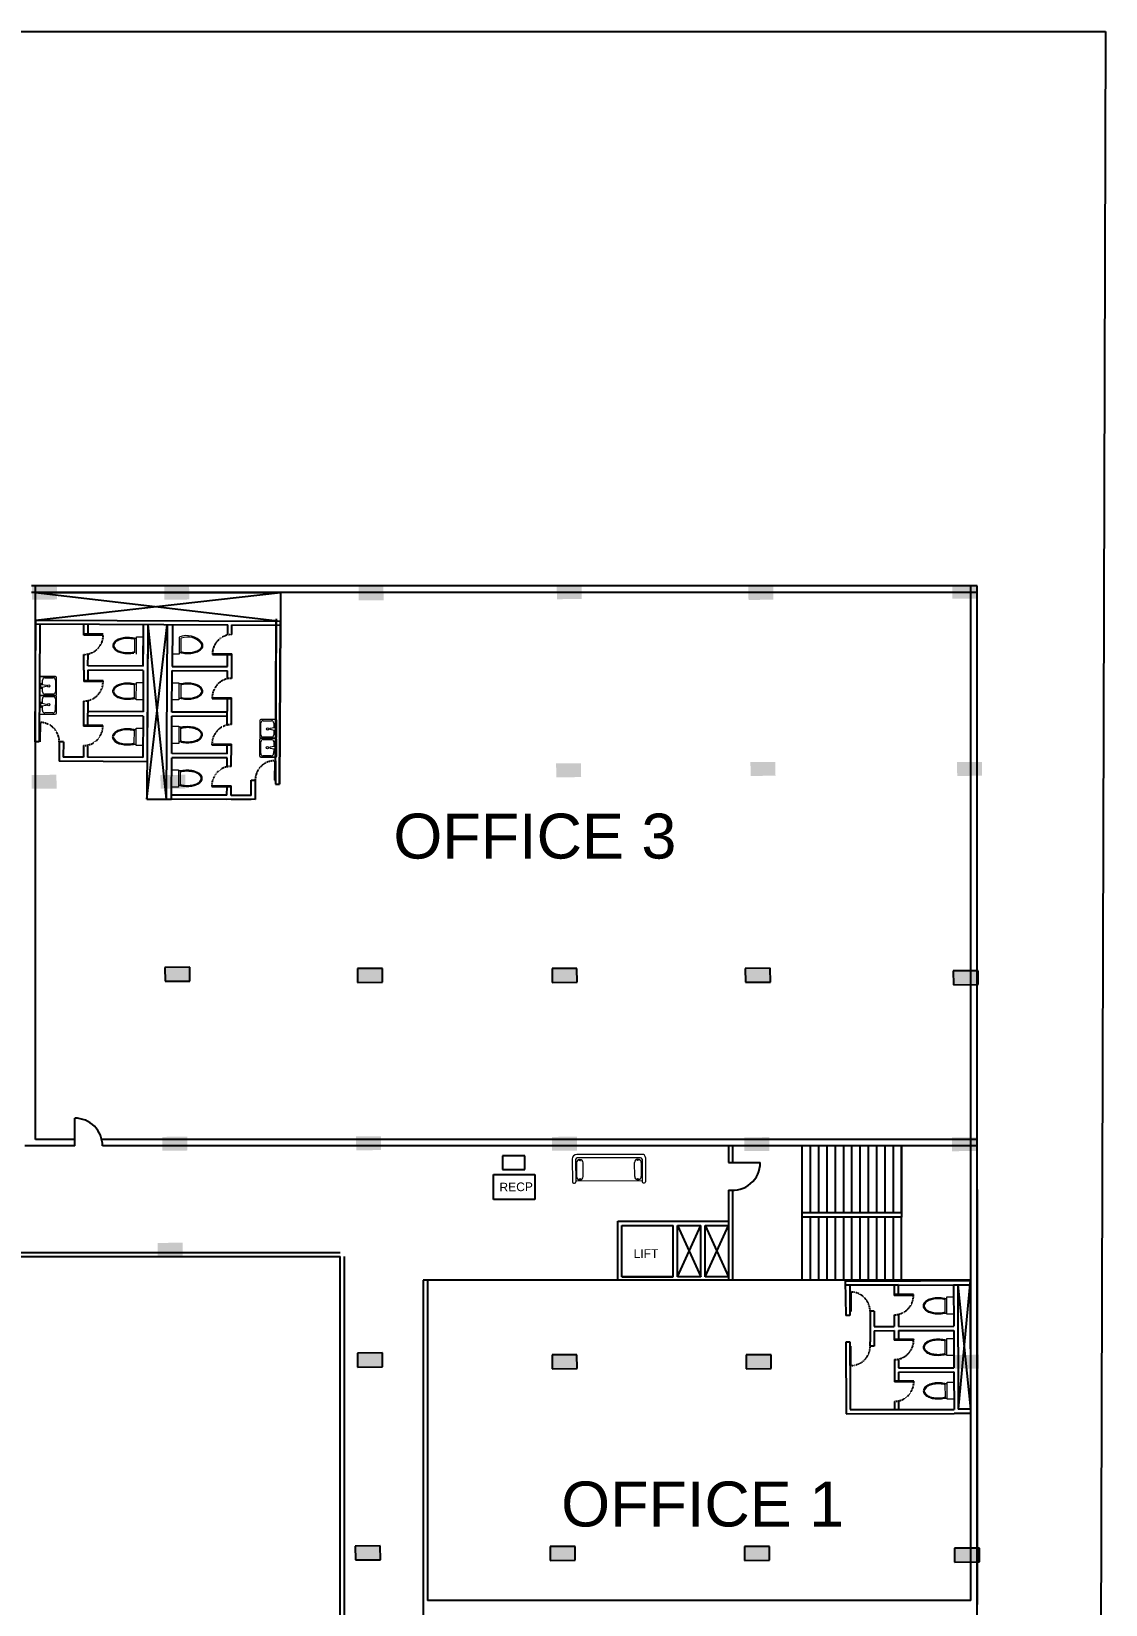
# Model space of a CAD drawing. Header units: millimetres. Extents: x 587797 to 2274247, y 1711 to 439204.
# Drawn here: x 1507905 to 1546691, y 274872 to 331711 of the extents above; entities that cross this region are included whole.
import ezdxf

# ---------------------------------------------------------------- set-up
doc = ezdxf.new("R2010")
doc.units = ezdxf.units.MM
doc.linetypes.add('ACAD_ISO03W100', pattern=[30, 12, -18])
doc.layers.add('finiture', color=7, linetype='Continuous', lineweight=20)
doc.styles.add('DIM_FONT', font='SIMPLEX', dxfattribs={"width": 0.8})
doc.styles.get("Standard").update_dxf_attribs({"font": 'arial.ttf'})

msp = doc.modelspace()

# ---------------------------------------------------------------- hatches: boundary and pattern name
h = msp.add_hatch(color=256)
h.dxf.hatch_style = 1
h.paths.add_polyline_path([(1508824.825, 311187.168), (1508820.538, 311687.15), (1507920.571, 311679.432), (1507924.858, 311179.45)])
h = msp.add_hatch(color=256)
h.dxf.hatch_style = 1
h.paths.add_polyline_path([(1513602.953, 311187.168), (1513598.665, 311687.15), (1512698.698, 311679.432), (1512702.986, 311179.45)])
h = msp.add_hatch(color=256)
h.dxf.hatch_style = 1
h.paths.add_polyline_path([(1520620.034, 311160.622), (1520615.746, 311660.604), (1519715.779, 311652.886), (1519720.067, 311152.904)])
h = msp.add_hatch(color=256)
h.dxf.hatch_style = 1
h.paths.add_polyline_path([(1527778.804, 311204.361), (1527774.516, 311704.342), (1526874.549, 311696.624), (1526878.837, 311196.643)])
h = msp.add_hatch(color=256)
h.dxf.hatch_style = 1
h.paths.add_polyline_path([(1534698.659, 311178.511), (1534694.371, 311678.493), (1533794.404, 311670.775), (1533798.692, 311170.793)])
h = msp.add_hatch(color=256)
h.dxf.hatch_style = 1
h.paths.add_polyline_path([(1542064.522, 311218.962), (1542060.235, 311718.943), (1541160.268, 311711.225), (1541164.555, 311211.244)])
h = msp.add_hatch(color=256)
h.dxf.hatch_style = 1
h.paths.add_polyline_path([(1527755.76, 304768.953), (1527751.473, 305268.934), (1526851.506, 305261.217), (1526855.793, 304761.235)])
h = msp.add_hatch(color=256)
h.dxf.hatch_style = 1
h.paths.add_polyline_path([(1534773.584, 304819.07), (1534769.296, 305319.052), (1533869.329, 305311.334), (1533873.617, 304811.352)])
h = msp.add_hatch(color=256)
h.dxf.hatch_style = 1
h.paths.add_polyline_path([(1542234.531, 304819.07), (1542230.243, 305319.052), (1541330.276, 305311.334), (1541334.564, 304811.352)])
h = msp.add_hatch(color=256)
h.dxf.hatch_style = 1
h.paths.add_polyline_path([(1508811.368, 304353.308), (1508807.08, 304853.29), (1507907.113, 304845.572), (1507911.401, 304345.591)])
h = msp.add_hatch(color=256)
h.dxf.hatch_style = 1
h.paths.add_polyline_path([(1513466.91, 304353.308), (1513462.622, 304853.29), (1512562.655, 304845.572), (1512566.943, 304345.591)])
h = msp.add_hatch(color=256)
h.dxf.hatch_style = 1
h.paths.add_polyline_path([(1513628.046, 297401.19), (1513623.758, 297901.171), (1512723.791, 297893.453), (1512728.079, 297393.472)])
h = msp.add_hatch(color=256)
h.dxf.hatch_style = 1
h.paths.add_polyline_path([(1520583.998, 297356.651), (1520579.71, 297856.633), (1519679.743, 297848.915), (1519684.031, 297348.933)])
h = msp.add_hatch(color=256)
h.dxf.hatch_style = 1
h.paths.add_polyline_path([(1527606.819, 297356.651), (1527602.531, 297856.633), (1526702.564, 297848.915), (1526706.852, 297348.933)])
h = msp.add_hatch(color=256)
h.dxf.hatch_style = 1
h.paths.add_polyline_path([(1534587.418, 297363.696), (1534583.13, 297863.678), (1533683.163, 297855.96), (1533687.451, 297355.978)])
h = msp.add_hatch(color=256)
h.dxf.hatch_style = 1
h.paths.add_polyline_path([(1542096.875, 297271.992), (1542092.587, 297771.974), (1541192.621, 297764.256), (1541196.908, 297264.274)])
h = msp.add_hatch(color=256)
h.dxf.hatch_style = 1
h.paths.add_polyline_path([(1513534.215, 291277.653), (1513529.927, 291777.635), (1512629.96, 291769.917), (1512634.248, 291269.935)])
h = msp.add_hatch(color=256)
h.dxf.hatch_style = 1
h.paths.add_polyline_path([(1520532.05, 291292.175), (1520527.762, 291792.157), (1519627.796, 291784.439), (1519632.083, 291284.457)])
h = msp.add_hatch(color=256)
h.dxf.hatch_style = 1
h.paths.add_polyline_path([(1527606.01, 291277.012), (1527601.722, 291776.993), (1526701.755, 291769.276), (1526706.043, 291269.294)])
h = msp.add_hatch(color=256)
h.dxf.hatch_style = 1
h.paths.add_polyline_path([(1534553.09, 291261.467), (1534548.803, 291761.448), (1533648.836, 291753.73), (1533653.124, 291253.749)])
h = msp.add_hatch(color=256)
h.dxf.hatch_style = 1
h.paths.add_polyline_path([(1542051.754, 291259.023), (1542047.466, 291759.005), (1541147.5, 291751.287), (1541151.787, 291251.305)])
h = msp.add_hatch(color=256)
h.dxf.hatch_style = 1
h.paths.add_polyline_path([(1513363.434, 287445.688), (1513359.146, 287945.669), (1512459.179, 287937.951), (1512463.467, 287437.97)])
h = msp.add_hatch(color=256)
h.dxf.hatch_style = 1
h.paths.add_polyline_path([(1520580.492, 283461.881), (1520576.205, 283961.863), (1519676.238, 283954.145), (1519680.525, 283454.164)])
h = msp.add_hatch(color=256)
h.dxf.hatch_style = 1
h.paths.add_polyline_path([(1527607.91, 283396.428), (1527603.622, 283896.409), (1526703.656, 283888.691), (1526707.943, 283388.71)])
h = msp.add_hatch(color=256)
h.dxf.hatch_style = 1
h.paths.add_polyline_path([(1534618.953, 283396.428), (1534614.665, 283896.409), (1533714.699, 283888.691), (1533718.986, 283388.71)])
h = msp.add_hatch(color=256)
h.dxf.hatch_style = 1
h.paths.add_polyline_path([(1542121.415, 283396.428), (1542117.127, 283896.409), (1541217.16, 283888.691), (1541221.448, 283388.71)])
h = msp.add_hatch(color=256)
h.dxf.hatch_style = 1
h.paths.add_polyline_path([(1520504.248, 276490.59), (1520499.96, 276990.572), (1519599.993, 276982.854), (1519604.281, 276482.872)])
h = msp.add_hatch(color=256)
h.dxf.hatch_style = 1
h.paths.add_polyline_path([(1527540.165, 276470.956), (1527535.878, 276970.937), (1526635.911, 276963.219), (1526640.199, 276463.238)])
h = msp.add_hatch(color=256)
h.dxf.hatch_style = 1
h.paths.add_polyline_path([(1534558.42, 276470.956), (1534554.132, 276970.937), (1533654.165, 276963.219), (1533658.453, 276463.238)])
h = msp.add_hatch(color=256)
h.dxf.hatch_style = 1
h.paths.add_polyline_path([(1542142.894, 276413.371), (1542138.606, 276913.353), (1541238.64, 276905.635), (1541242.927, 276405.653)])

# ---------------------------------------------------------------- linework, layer by layer
for p, q in [((1347477.966, 331711.038), (1546690.991, 331711.038)), ((1546690.991, 331711.038), (1546292.047, 191721.96)), ((1542053.595, 311675.292), (1507903.595, 311675.292)), ((1508053.595, 291675.292), (1508053.595, 311675.292)), ((1541823.595, 291675.292), (1541823.595, 311675.292)), ((1542053.595, 291675.292), (1542053.595, 311675.292)), ((1542053.595, 311445.292), (1507903.595, 311445.292)), ((1508053.595, 310445.292), (1508053.595, 311445.292)), ((1508053.595, 311445.292), (1516899.489, 311445.292)), ((1508053.595, 311445.292), (1516894.352, 310401.777)), ((1508053.595, 310445.292), (1516899.489, 311445.292)), ((1516899.489, 311445.292), (1516894.352, 310401.777)), ((1508053.595, 310445.292), (1508031.942, 306045.999)), ((1508053.595, 310445.292), (1516894.352, 310401.777)), ((1516716.086, 304659.359), (1516744.354, 310402.515)), ((1516744.791, 310491.264), (1516720.181, 305491.325)), ((1516894.352, 310401.777), (1516865.346, 304508.622)), ((1516865.346, 304508.622), (1516894.352, 310401.777)), ((1508052.9, 310304.043), (1514994.752, 310269.875)), ((1508202.855, 310294.555), (1508181.94, 306045.261)), ((1509799.874, 309902.613), (1509801.765, 310286.685)), ((1510499.866, 309899.168), (1509799.874, 309902.613)), ((1510500.009, 309928.168), (1509800.017, 309931.613)), ((1509949.872, 309901.875), (1509951.763, 310285.947)), ((1511944.356, 308776.121), (1511951.739, 310276.103)), ((1512101.737, 310275.365), (1512070.728, 303975.441)), ((1512070.728, 303975.441), (1512801.728, 310271.919)), ((1512101.737, 310275.365), (1512077.373, 305325.425)), ((1512101.737, 310275.365), (1512770.72, 303971.996)), ((1512801.728, 310271.919), (1512770.72, 303971.996)), ((1512994.733, 310270.969), (1512987.35, 308770.988)), ((1514992.948, 309903.501), (1514994.752, 310269.875)), ((1515143.026, 309919.023), (1515144.75, 310269.137)), ((1515144.75, 310269.137), (1516893.657, 310260.528)), ((1509944.38, 308785.965), (1509946.507, 309218.144)), ((1514439.59, 309222.476), (1514439.447, 309193.477)), ((1514439.59, 309222.476), (1515139.581, 309219.031)), ((1515135.243, 308337.765), (1515139.581, 309219.031)), ((1509793.643, 308636.705), (1509791.583, 308218.191)), ((1509793.643, 308636.705), (1509796.429, 309202.622)), ((1511944.356, 308776.121), (1509944.38, 308785.965)), ((1512987.35, 308770.988), (1514987.325, 308761.144)), ((1514439.447, 309193.477), (1515139.438, 309190.031)), ((1514987.325, 308761.144), (1514989.44, 309190.77)), ((1510491.575, 308214.746), (1509791.583, 308218.191)), ((1510491.718, 308243.745), (1509791.726, 308247.191)), ((1509943.642, 308635.967), (1509941.582, 308217.453)), ((1511943.617, 308626.123), (1509943.642, 308635.967)), ((1510491.575, 308214.746), (1510491.718, 308243.745)), ((1511943.617, 308626.123), (1511936.234, 307126.141)), ((1512979.228, 307121.008), (1512986.611, 308620.989)), ((1512986.611, 308620.989), (1514986.587, 308611.145)), ((1514985.165, 308322.244), (1514986.587, 308611.145)), ((1509788.138, 307518.2), (1509783.666, 306609.6)), ((1509938.216, 307533.721), (1509933.807, 306637.861)), ((1514431.806, 307641.219), (1514431.664, 307612.22)), ((1514431.664, 307612.22), (1515131.655, 307608.774)), ((1514431.806, 307641.219), (1515131.798, 307637.774)), ((1514976.932, 306649.619), (1514981.8, 307638.512)), ((1515127.011, 306665.141), (1515131.798, 307637.774)), ((1511935.496, 306976.143), (1509935.52, 306985.987)), ((1511936.234, 307126.141), (1509936.259, 307135.985)), ((1511935.496, 306976.143), (1511928.113, 305476.161)), ((1512971.845, 305621.026), (1512978.49, 306971.009)), ((1514978.466, 306961.165), (1512978.49, 306971.009)), ((1514979.204, 307111.164), (1512979.228, 307121.008)), ((1508185.386, 306745.253), (1508181.94, 306045.261)), ((1508214.385, 306745.11), (1508185.386, 306745.253)), ((1508214.385, 306745.11), (1508210.94, 306045.118)), ((1510483.657, 306606.154), (1509783.666, 306609.6)), ((1510483.8, 306635.154), (1509783.809, 306638.599)), ((1510483.657, 306606.154), (1510483.8, 306635.154)), ((1508181.94, 306045.261), (1508031.942, 306045.999)), ((1508907.534, 305891.688), (1508904.824, 305341.04)), ((1508910.931, 306041.673), (1508910.193, 305891.675)), ((1509058.271, 306040.948), (1508910.931, 306041.673)), ((1509058.271, 306040.948), (1509055.56, 305490.3)), ((1509780.221, 305909.608), (1509778.139, 305486.743)), ((1509930.299, 305925.13), (1509928.137, 305486.005)), ((1514423.574, 305968.595), (1514423.431, 305939.595)), ((1514423.431, 305939.595), (1515123.423, 305936.149)), ((1514423.574, 305968.595), (1515123.565, 305965.149)), ((1514971.821, 305611.182), (1514973.424, 305936.888)), ((1515119.58, 305155.382), (1515123.565, 305965.149)), ((1512077.373, 305325.425), (1508904.824, 305341.04)), ((1509778.139, 305486.743), (1509055.56, 305490.3)), ((1511928.113, 305476.161), (1509928.137, 305486.005)), ((1512964.462, 304121.044), (1512971.107, 305471.028)), ((1514971.083, 305461.184), (1512971.107, 305471.028)), ((1514971.821, 305611.182), (1512971.845, 305621.026)), ((1514969.501, 305139.86), (1514971.083, 305461.184)), ((1516690.532, 305359.493), (1516687.087, 304659.501)), ((1516690.532, 305359.493), (1516719.532, 305359.35)), ((1516719.532, 305359.35), (1516716.086, 304659.359)), ((1515837.015, 304106.905), (1515839.756, 304663.672)), ((1515839.756, 304663.672), (1515987.095, 304662.947)), ((1515987.095, 304662.947), (1515986.357, 304512.949)), ((1516687.087, 304659.501), (1516716.086, 304659.359)), ((1516716.086, 304659.359), (1516715.348, 304509.361)), ((1516716.086, 304659.359), (1516716.086, 304659.359)), ((1512963.724, 303971.046), (1512964.462, 304121.044)), ((1514964.438, 304111.2), (1512964.462, 304121.044)), ((1514416.143, 304458.836), (1514416, 304429.836)), ((1514416, 304429.836), (1515115.991, 304426.391)), ((1514416.143, 304458.836), (1515116.134, 304455.39)), ((1514964.438, 304111.2), (1514965.993, 304427.129)), ((1515114.436, 304110.462), (1515116.134, 304455.39)), ((1515837.015, 304106.905), (1515114.436, 304110.462)), ((1515986.357, 304512.949), (1515983.616, 303956.182)), ((1515986.357, 304512.949), (1515989.016, 304512.936)), ((1516715.348, 304509.361), (1516865.346, 304508.622)), ((1512070.728, 303975.441), (1512770.72, 303971.996)), ((1512770.72, 303971.996), (1512963.724, 303971.046)), ((1514963.7, 303961.202), (1512963.724, 303971.046)), ((1515983.616, 303956.182), (1512963.724, 303971.046)), ((1515836.277, 303956.907), (1515113.698, 303960.463)), ((1513623.758, 297901.171), (1512723.791, 297893.453)), ((1512723.791, 297893.453), (1512728.079, 297393.472)), ((1513628.046, 297401.19), (1513623.758, 297901.171)), ((1520579.71, 297856.633), (1519679.743, 297848.915)), ((1519679.743, 297848.915), (1519684.031, 297348.933)), ((1520583.998, 297356.651), (1520579.71, 297856.633)), ((1527602.531, 297856.633), (1526702.564, 297848.915)), ((1526702.564, 297848.915), (1526706.852, 297348.933)), ((1527606.819, 297356.651), (1527602.531, 297856.633)), ((1534583.13, 297863.678), (1533683.163, 297855.96)), ((1533683.163, 297855.96), (1533687.451, 297355.978)), ((1534587.418, 297363.696), (1534583.13, 297863.678)), ((1512728.079, 297393.472), (1513628.046, 297401.19)), ((1519684.031, 297348.933), (1520583.998, 297356.651)), ((1526706.852, 297348.933), (1527606.819, 297356.651)), ((1533687.451, 297355.978), (1534587.418, 297363.696)), ((1542092.587, 297771.974), (1541192.621, 297764.256)), ((1541192.621, 297764.256), (1541196.908, 297264.274)), ((1541196.908, 297264.274), (1542096.875, 297271.992)), ((1542096.875, 297271.992), (1542092.587, 297771.974)), ((1509470.766, 291445.292), (1509470.766, 292445.292)), ((1509470.766, 291675.292), (1508053.595, 291675.292)), ((1509470.766, 291675.292), (1508053.595, 291675.292)), ((1542053.595, 291675.292), (1510443.957, 291675.292)), ((1542053.595, 291675.292), (1510443.957, 291675.292)), ((1541823.595, 275021.972), (1541823.595, 291675.292)), ((1542053.595, 236825.292), (1542053.595, 291675.292)), ((1509470.766, 291445.292), (1507669.571, 291445.292)), ((1542053.595, 291445.292), (1510474.88, 291445.292)), ((1524916.025, 291088.431), (1524916.025, 290588.431)), ((1525716.025, 291088.431), (1524916.025, 291088.431)), ((1525716.025, 290588.431), (1525716.025, 291088.431)), ((1533073.595, 291445.292), (1533073.595, 290838.9)), ((1535723.595, 291445.292), (1533223.595, 291445.292)), ((1533223.595, 291445.292), (1533223.595, 290838.9)), ((1535723.595, 291445.292), (1535723.595, 286595.292)), ((1536023.595, 291445.292), (1536023.595, 289020.292)), ((1536323.595, 291445.292), (1536323.595, 289020.292)), ((1536623.595, 291445.292), (1536623.595, 289020.292)), ((1536923.595, 291445.292), (1536923.595, 289020.292)), ((1537223.595, 291445.292), (1537223.595, 289020.292)), ((1537523.595, 291445.292), (1537523.595, 289020.292)), ((1537823.595, 291445.292), (1537823.595, 289020.292)), ((1538123.595, 291445.292), (1538123.595, 289020.292)), ((1538423.595, 291445.292), (1538423.595, 289020.292)), ((1538723.595, 291445.292), (1538723.595, 289020.292)), ((1539023.595, 291445.292), (1539023.595, 289020.292)), ((1539323.595, 289020.292), (1539323.595, 291445.292)), ((1539323.595, 291445.292), (1539323.595, 288870.292)), ((1541823.595, 286445.292), (1541823.595, 291445.292)), ((1524916.025, 290588.431), (1525716.025, 290588.431)), ((1533073.595, 290838.9), (1534223.595, 290838.9)), ((1524586.687, 290411.398), (1526086.687, 290411.398)), ((1524586.687, 289511.398), (1524586.687, 290411.398)), ((1526086.687, 290411.398), (1526086.687, 289511.398)), ((1526086.687, 289511.398), (1524586.687, 289511.398)), ((1533073.595, 289850.214), (1533073.595, 286594.953)), ((1533223.595, 289838.9), (1533223.595, 286594.953)), ((1542053.595, 289871.972), (1542053.595, 274871.972)), ((1539323.595, 289020.292), (1535723.595, 289020.292)), ((1539323.595, 288870.292), (1535723.595, 288870.292)), ((1536023.595, 288870.292), (1536023.595, 286595.292)), ((1536323.595, 288870.292), (1536323.595, 286595.292)), ((1536623.595, 288870.292), (1536623.595, 286595.292)), ((1536923.595, 288870.292), (1536923.595, 286595.292)), ((1537223.595, 288870.292), (1537223.595, 286595.292)), ((1537523.595, 288870.292), (1537523.595, 286594.953)), ((1537823.595, 288870.292), (1537823.595, 286595.292)), ((1538123.595, 288870.292), (1538123.595, 286595.292)), ((1538423.595, 288870.292), (1538423.595, 286595.292)), ((1538723.595, 288870.292), (1538723.595, 286595.292)), ((1539023.595, 288870.292), (1539023.595, 286595.292)), ((1539323.595, 286595.292), (1539323.595, 288870.292)), ((1529078.886, 286718.728), (1529078.886, 288718.728)), ((1529078.886, 288718.728), (1531078.886, 288718.728)), ((1529078.886, 286568.728), (1529078.886, 288718.728)), ((1529228.886, 286718.728), (1529228.886, 288568.728)), ((1529228.886, 288568.728), (1531078.886, 288568.728)), ((1531078.886, 288718.728), (1532078.886, 288718.728)), ((1531078.886, 286718.728), (1531078.886, 288568.728)), ((1531228.886, 286718.728), (1531228.886, 288568.728)), ((1531228.886, 288568.728), (1532078.886, 288568.728)), ((1531228.886, 288568.728), (1532078.886, 286718.728)), ((1531228.886, 286718.728), (1532078.886, 288568.728)), ((1532078.886, 288718.728), (1533078.886, 288718.728)), ((1532078.886, 286718.728), (1532078.886, 288568.728)), ((1532228.886, 286718.728), (1532228.886, 288568.728)), ((1532228.886, 288568.728), (1533078.886, 288568.728)), ((1532228.886, 288568.728), (1533078.886, 286718.728)), ((1532228.886, 286718.728), (1533078.886, 288568.728)), ((1533073.595, 288568.728), (1533073.595, 286568.728)), ((1533078.886, 288568.728), (1533078.886, 286718.728)), ((1450053.595, 287595.292), (1519053.595, 287595.292)), ((1450053.595, 287445.292), (1519053.595, 287445.292)), ((1519053.595, 231825.292), (1519053.595, 287445.292)), ((1519203.595, 231825.292), (1519203.595, 287445.292)), ((1522053.595, 286594.953), (1522053.595, 236825.292)), ((1541823.595, 286594.953), (1522053.595, 286594.953)), ((1522203.595, 286594.953), (1522203.595, 275021.972)), ((1529228.886, 286718.728), (1531078.886, 286718.728)), ((1531078.886, 286718.728), (1529228.886, 286718.728)), ((1534128.886, 286594.953), (1529978.886, 286594.953)), ((1532078.886, 286718.728), (1531228.886, 286718.728)), ((1533078.886, 286718.728), (1532228.886, 286718.728)), ((1537288.107, 286563.647), (1540006.732, 286571.404)), ((1537288.107, 286563.647), (1537311.379, 285314.363)), ((1540006.732, 286571.404), (1541806.725, 286576.54)), ((1541806.725, 286576.54), (1541369.994, 281925.275)), ((1537308.242, 286413.704), (1541807.153, 286426.541)), ((1539207.163, 286419.122), (1537308.242, 286413.704)), ((1537458.242, 286414.132), (1537460.95, 285464.79)), ((1537487.953, 286164.87), (1537458.953, 286164.787)), ((1537458.953, 286164.787), (1537460.95, 285464.79)), ((1537487.953, 286164.87), (1537489.95, 285464.873)), ((1539057.164, 286418.694), (1539058.24, 286041.566)), ((1539758.154, 286072.563), (1539058.157, 286070.566)), ((1539758.237, 286043.563), (1539058.24, 286041.566)), ((1539207.163, 286419.122), (1539208.157, 286070.994)), ((1539758.237, 286043.563), (1539758.154, 286072.563)), ((1541207.155, 286424.829), (1541807.153, 286426.541)), ((1541207.155, 286424.829), (1541211.435, 284924.835)), ((1541357.155, 286425.257), (1541369.994, 281925.275)), ((1541357.155, 286425.257), (1541819.992, 281926.559)), ((1541807.153, 286426.541), (1541820.42, 281776.56)), ((1537489.95, 285464.873), (1537460.95, 285464.79)), ((1537460.95, 285464.79), (1537461.378, 285314.791)), ((1538337.288, 285467.291), (1538189.948, 285466.87)), ((1538189.948, 285466.87), (1538190.375, 285316.871)), ((1538337.288, 285467.291), (1538338.859, 284916.639)), ((1539060.237, 285341.569), (1539061.444, 284918.7)), ((1539210.19, 285358.257), (1539211.443, 284919.128)), ((1537461.378, 285314.791), (1537311.379, 285314.363)), ((1538187.717, 285316.863), (1538190.448, 284359.439)), ((1538338.859, 284916.639), (1539061.444, 284918.7)), ((1538339.287, 284766.639), (1539061.872, 284768.701)), ((1538339.287, 284766.639), (1538340.876, 284209.868)), ((1539061.872, 284768.701), (1539062.856, 284423.77)), ((1539211.443, 284919.128), (1541211.435, 284924.835)), ((1539211.871, 284769.129), (1541211.863, 284774.836)), ((1539211.871, 284769.129), (1539212.773, 284453.198)), ((1541211.863, 284774.836), (1541215.715, 283424.841)), ((1537464.11, 284357.367), (1537314.111, 284356.939)), ((1537314.111, 284356.939), (1537321.51, 281763.723)), ((1537464.538, 284207.367), (1537464.11, 284357.367)), ((1537493.538, 284207.45), (1537464.538, 284207.367)), ((1537464.538, 284207.367), (1537471.081, 281914.15)), ((1537466.536, 283507.37), (1537464.538, 284207.367)), ((1537495.535, 283507.453), (1537493.538, 284207.45)), ((1538193.107, 284359.447), (1538190.448, 284359.439)), ((1538193.535, 284209.447), (1538193.107, 284359.447)), ((1538340.876, 284209.868), (1538193.535, 284209.447)), ((1539762.77, 284454.767), (1539062.773, 284452.77)), ((1539762.853, 284425.767), (1539062.856, 284423.77)), ((1539762.853, 284425.767), (1539762.77, 284454.767)), ((1520576.205, 283961.863), (1519676.238, 283954.145)), ((1519676.238, 283954.145), (1519680.525, 283454.164)), ((1520580.492, 283461.881), (1520576.205, 283961.863)), ((1527603.622, 283896.409), (1526703.656, 283888.691)), ((1526703.656, 283888.691), (1526707.943, 283388.71)), ((1527607.91, 283396.428), (1527603.622, 283896.409)), ((1534614.665, 283896.409), (1533714.699, 283888.691)), ((1533714.699, 283888.691), (1533718.986, 283388.71)), ((1534618.953, 283396.428), (1534614.665, 283896.409)), ((1539064.853, 283723.773), (1539067.164, 282913.999)), ((1539214.806, 283740.461), (1539215.723, 283419.134)), ((1519680.525, 283454.164), (1520580.492, 283461.881)), ((1526707.943, 283388.71), (1527607.91, 283396.428)), ((1533718.986, 283388.71), (1534618.953, 283396.428)), ((1537495.535, 283507.453), (1537466.536, 283507.37)), ((1539215.723, 283419.134), (1541215.715, 283424.841)), ((1539216.151, 283269.135), (1541216.143, 283274.842)), ((1539216.151, 283269.135), (1539217.08, 282943.426)), ((1541216.143, 283274.842), (1541219.995, 281924.847)), ((1539767.078, 282944.996), (1539067.081, 282942.998)), ((1539767.161, 282915.996), (1539067.164, 282913.999)), ((1539767.161, 282915.996), (1539767.078, 282944.996)), ((1539069.161, 282214.001), (1539070.004, 281918.713)), ((1539219.114, 282230.69), (1539220.003, 281919.141)), ((1539220.003, 281919.141), (1541219.995, 281924.847)), ((1541819.992, 281926.559), (1541369.994, 281925.275)), ((1537321.51, 281763.723), (1541220.423, 281774.848)), ((1537471.081, 281914.15), (1539220.003, 281919.141)), ((1541820.42, 281776.56), (1541220.423, 281774.848)), ((1520499.96, 276990.572), (1519599.993, 276982.854)), ((1519599.993, 276982.854), (1519604.281, 276482.872)), ((1520504.248, 276490.59), (1520499.96, 276990.572)), ((1527535.878, 276970.937), (1526635.911, 276963.219)), ((1526635.911, 276963.219), (1526640.199, 276463.238)), ((1527540.165, 276470.956), (1527535.878, 276970.937)), ((1534554.132, 276970.937), (1533654.165, 276963.219)), ((1533654.165, 276963.219), (1533658.453, 276463.238)), ((1534558.42, 276470.956), (1534554.132, 276970.937)), ((1542138.606, 276913.353), (1541238.64, 276905.635)), ((1541238.64, 276905.635), (1541242.927, 276405.653)), ((1542142.894, 276413.371), (1542138.606, 276913.353)), ((1519604.281, 276482.872), (1520504.248, 276490.59)), ((1526640.199, 276463.238), (1527540.165, 276470.956)), ((1533658.453, 276463.238), (1534558.42, 276470.956)), ((1541242.927, 276405.653), (1542142.894, 276413.371)), ((1541823.595, 275021.972), (1522203.595, 275021.972))]:
    msp.add_line(p, q)
at = {"linetype": 'ACAD_ISO03W100'}
for centre, start, end in [((1509799.874, 309902.613), 269.7179901, 359.71799), ((1515139.581, 309219.031), 89.7179901, 179.71799), ((1509791.583, 308218.191), 269.7179901, 359.71799), ((1515131.798, 307637.774), 89.7179901, 179.71799), ((1508210.94, 306045.118), 359.71799, 89.7179901), ((1509783.666, 306609.6), 269.7179901, 359.71799), ((1515123.565, 305965.149), 89.7179901, 179.71799), ((1516687.087, 304659.501), 89.7179901, 179.71799), ((1515116.134, 304455.39), 89.7179901, 179.71799), ((1537489.95, 285464.873), 0.1634807, 90.1634807), ((1539058.24, 286041.566), 270.1634807, 0.1634807), ((1537493.538, 284207.45), 270.1634807, 0.1634807), ((1539062.856, 284423.77), 270.1634807, 0.1634807), ((1539067.164, 282913.999), 270.1634807, 0.1634807)]:
    msp.add_arc(centre, 700, start, end, dxfattribs=at)
for centre, radius, start, end in [((1509471.14, 291445.665), 999.627, 359.9786066, 90.0213934), ((1533223.595, 290838.9), 1000, 261.3730734, 0)]:
    msp.add_arc(centre, radius, start, end)
at = {"layer": 'finiture'}
for p, q in [((1511625.313, 309783.506), (1511622.723, 309257.415)), ((1511625.126, 309784.156), (1511701.789, 309783.779)), ((1511698.492, 309216.985), (1511701.547, 309837.681)), ((1511701.547, 309837.681), (1511949.575, 309836.46)), ((1511949.575, 309836.46), (1511946.52, 309215.764)), ((1513240.597, 309830.105), (1513237.542, 309209.41)), ((1513313.776, 309263.584), (1513316.365, 309789.676)), ((1513237.542, 309209.41), (1512989.514, 309210.631)), ((1513313.962, 309262.934), (1513237.299, 309263.312)), ((1508193.335, 308360.257), (1508190.421, 307768.372)), ((1508771.335, 308399.691), (1508235.82, 308402.327)), ((1508235.823, 308402.879), (1508771.338, 308400.243)), ((1508248.04, 308021.76), (1508248.456, 308106.315)), ((1508445.612, 308077.159), (1508276.641, 308106.176)), ((1508304.791, 308098.991), (1508305.658, 308275.147)), ((1508390.63, 308359.286), (1508686.572, 308357.83)), ((1508445.474, 308048.974), (1508445.612, 308077.159)), ((1508770.711, 308272.858), (1508768.63, 307850.083)), ((1508810.491, 307765.32), (1508813.405, 308357.205)), ((1511617.191, 308133.526), (1511614.602, 307607.435)), ((1511617.005, 308134.176), (1511693.668, 308133.799)), ((1511690.37, 307567.005), (1511693.425, 308187.701)), ((1511693.425, 308187.701), (1511941.453, 308186.48)), ((1511941.453, 308186.48), (1511938.398, 307565.784)), ((1512981.392, 307560.651), (1512984.447, 308181.346)), ((1512984.447, 308181.346), (1513232.475, 308180.125)), ((1513232.475, 308180.125), (1513229.42, 307559.43)), ((1513305.502, 308143.07), (1513231.787, 308143.433)), ((1513305.654, 307613.604), (1513308.244, 308139.696)), ((1508189.988, 307680.28), (1508187.074, 307088.395)), ((1508767.988, 307719.713), (1508232.473, 307722.349)), ((1508232.476, 307722.901), (1508767.991, 307720.265)), ((1508232.491, 307725.887), (1508768.006, 307723.251)), ((1508276.225, 308021.621), (1508445.474, 308048.974)), ((1508301.445, 307419.014), (1508302.312, 307595.17)), ((1508303.578, 307852.372), (1508304.445, 308028.529)), ((1508387.283, 307679.309), (1508683.225, 307677.852)), ((1508683.659, 307765.945), (1508387.716, 307767.401)), ((1508767.364, 307592.881), (1508765.283, 307170.106)), ((1508807.144, 307085.343), (1508810.058, 307677.228)), ((1511617.344, 307604.061), (1511691.059, 307603.698)), ((1511938.398, 307565.784), (1511690.37, 307567.005)), ((1513229.42, 307559.43), (1512981.392, 307560.651)), ((1513305.841, 307612.954), (1513229.178, 307613.332)), ((1508229.144, 307045.909), (1508764.659, 307043.273)), ((1508244.693, 307341.782), (1508245.109, 307426.337)), ((1508272.878, 307341.643), (1508442.127, 307368.996)), ((1508442.265, 307397.181), (1508273.294, 307426.198)), ((1508300.231, 307172.395), (1508301.098, 307348.551)), ((1508680.312, 307085.967), (1508384.369, 307087.424)), ((1508442.127, 307368.996), (1508442.265, 307397.181)), ((1511609.07, 306483.546), (1511606.481, 305957.455)), ((1511608.883, 306484.196), (1511685.547, 306483.819)), ((1511682.249, 305917.025), (1511685.304, 306537.721)), ((1511685.304, 306537.721), (1511933.332, 306536.5)), ((1511933.332, 306536.5), (1511930.277, 305915.804)), ((1512973.64, 305985.67), (1512976.695, 306606.365)), ((1512976.695, 306606.365), (1513224.723, 306605.144)), ((1513224.723, 306605.144), (1513221.668, 305984.449)), ((1513297.749, 306568.089), (1513224.035, 306568.452)), ((1513297.902, 306038.623), (1513300.492, 306564.715)), ((1516148.86, 306808.86), (1516145.946, 306216.976)), ((1516188.64, 306301.322), (1516190.721, 306724.097)), ((1516726.86, 306848.294), (1516191.345, 306850.93)), ((1516275.692, 306808.236), (1516571.635, 306806.78)), ((1516513.877, 306525.207), (1516513.739, 306497.022)), ((1516513.739, 306497.022), (1516682.71, 306468.005)), ((1516683.126, 306552.56), (1516513.877, 306525.207)), ((1516654.56, 306475.19), (1516653.693, 306299.033)), ((1516655.773, 306721.808), (1516654.906, 306545.652)), ((1516711.311, 306552.421), (1516710.895, 306467.866)), ((1516766.016, 306213.923), (1516768.93, 306805.808)), ((1511609.223, 305954.081), (1511682.937, 305953.718)), ((1511930.277, 305915.804), (1511682.249, 305917.025)), ((1513221.668, 305984.449), (1512973.64, 305985.67)), ((1513298.089, 306037.974), (1513221.426, 306038.351)), ((1516145.513, 306128.883), (1516142.599, 305536.998)), ((1516185.293, 305621.345), (1516187.374, 306044.12)), ((1516723.513, 306168.316), (1516187.998, 306170.952)), ((1516723.528, 306171.302), (1516188.013, 306173.938)), ((1516188.016, 306174.49), (1516723.531, 306171.854)), ((1516272.345, 306128.259), (1516568.288, 306126.802)), ((1516568.721, 306214.895), (1516272.779, 306216.351)), ((1516510.53, 305845.229), (1516510.392, 305817.044)), ((1516510.392, 305817.044), (1516679.363, 305788.027)), ((1516679.779, 305872.582), (1516510.53, 305845.229)), ((1516651.213, 305795.212), (1516650.346, 305619.056)), ((1516652.427, 306041.831), (1516651.56, 305865.674)), ((1516707.964, 305872.443), (1516707.548, 305787.888)), ((1516762.669, 305533.946), (1516765.583, 306125.831)), ((1516720.181, 305491.325), (1516184.666, 305493.96)), ((1516184.669, 305494.512), (1516720.184, 305491.876)), ((1516565.374, 305534.917), (1516269.432, 305536.374)), ((1512965.88, 304409.135), (1512968.936, 305029.83)), ((1512968.936, 305029.83), (1513216.964, 305028.609)), ((1513216.964, 305028.609), (1513213.908, 304407.914)), ((1513289.99, 304991.554), (1513216.275, 304991.917)), ((1513290.143, 304462.088), (1513292.732, 304988.18)), ((1513213.908, 304407.914), (1512965.88, 304409.135)), ((1513290.329, 304461.438), (1513213.666, 304461.816)), ((1529955.233, 291138.348), (1527595.249, 291129.66)), ((1529895.675, 291018.128), (1527615.691, 291009.735)), ((1530075.674, 291018.79), (1530078.873, 290149.857)), ((1527435.839, 290969.072), (1527438.89, 290140.139)), ((1527555.912, 290949.514), (1527558.89, 290140.581)), ((1527586.614, 290832.82), (1527588.447, 290334.81)), ((1527828.446, 290335.694), (1527826.612, 290833.703)), ((1529687.888, 290342.539), (1529686.055, 290840.548)), ((1529926.053, 290841.432), (1529927.887, 290343.422)), ((1529955.896, 290958.349), (1529958.873, 290149.416)), ((1527479.037, 290100.286), (1527519.037, 290100.434)), ((1529958.767, 290178.354), (1527558.783, 290169.519)), ((1529999.02, 290109.563), (1530039.02, 290109.71)), ((1540884.377, 285930.357), (1540961.041, 285930.576)), ((1540884.569, 285929.709), (1540886.07, 285403.613)), ((1540960.38, 285984.474), (1541208.41, 285985.182)), ((1540962.151, 285363.774), (1540960.38, 285984.474)), ((1541208.41, 285985.182), (1541210.181, 285364.482)), ((1540888.839, 285400.261), (1540962.554, 285400.471)), ((1541210.181, 285364.482), (1540962.151, 285363.774)), ((1540888.653, 284431.918), (1540965.317, 284432.136)), ((1540888.845, 284431.269), (1540890.346, 283905.174)), ((1540964.655, 284486.035), (1541212.685, 284486.742)), ((1540966.426, 283865.334), (1540964.655, 284486.035)), ((1541212.685, 284486.742), (1541214.456, 283866.042)), ((1540893.114, 283901.821), (1540966.829, 283902.031)), ((1541214.456, 283866.042), (1540966.426, 283865.334)), ((1540893.151, 282855.37), (1540969.815, 282855.589)), ((1540893.343, 282854.722), (1540894.844, 282328.626)), ((1540969.153, 282909.487), (1541217.183, 282910.195)), ((1540970.924, 282288.787), (1540969.153, 282909.487)), ((1541217.183, 282910.195), (1541218.954, 282289.494)), ((1540897.612, 282325.273), (1540971.327, 282325.484)), ((1541218.954, 282289.494), (1540970.924, 282288.787))]:
    msp.add_line(p, q, dxfattribs=at)
for centre, radius in [((1508262.687, 308134.431), 28.185), ((1508530.098, 308062.65), 42.278), ((1508261.994, 307993.506), 28.185), ((1508258.647, 307313.528), 28.185), ((1508259.34, 307454.453), 28.185), ((1508526.751, 307382.672), 42.278), ((1516429.253, 306511.531), 42.278), ((1516696.664, 306439.75), 28.185), ((1516697.357, 306580.675), 28.185), ((1516425.906, 305831.553), 42.278), ((1516694.01, 305900.698), 28.185), ((1516693.317, 305759.773), 28.185)]:
    msp.add_circle(centre, radius, dxfattribs=at)
for centre, radius, start, end in [((1511303.052, 309160.683), 644.97, 102.2765668, 117.9897248), ((1511380.116, 308806.542), 1007.399, 89.7179901, 102.2765668), ((1511380.116, 308806.542), 970.194, 89.7179901, 102.2765668), ((1511380.116, 308806.542), 970.194, 77.1594133, 89.7179901), ((1511380.116, 308806.542), 1007.399, 77.1594133, 89.7179901), ((1511460.662, 309159.907), 644.97, 75.2095504, 77.1594133), ((1513509.876, 309155.958), 725.938, 40.0987328, 111.7735687), ((1513542.563, 309186.817), 643.897, 40.0321448, 110.5665209), ((1511005.029, 309523.507), 164.868, 179.71799, 217.3210247), ((1511005.029, 309523.507), 164.868, 142.1149553, 179.71799), ((1511185.752, 309661.287), 392.122, 217.3210247, 241.4462553), ((1511184.387, 309383.956), 392.122, 117.9897248, 142.1149553), ((1511005.029, 309523.507), 127.664, 179.71799, 217.3210247), ((1511005.029, 309523.507), 127.664, 142.1149553, 179.71799), ((1511185.752, 309661.287), 354.917, 217.3210247, 241.4462553), ((1511184.387, 309383.956), 354.917, 117.9897248, 142.1149553), ((1511306.61, 309883.381), 644.97, 241.4462553, 257.1594133), ((1511306.61, 309883.381), 607.765, 241.4462553, 257.1594133), ((1511303.052, 309160.683), 607.765, 102.2765668, 117.9897248), ((1511387.155, 310236.746), 1007.399, 257.1594133, 269.7179901), ((1511387.155, 310236.746), 970.194, 257.1594133, 269.7179901), ((1511387.155, 310236.746), 1007.399, 269.7179901, 282.2765668), ((1511387.155, 310236.746), 970.194, 269.7179901, 282.2765668), ((1511464.219, 309882.605), 607.765, 282.2765668, 284.2264297), ((1511460.662, 309159.907), 607.765, 75.2095504, 77.1594133), ((1513478.427, 309887.184), 644.97, 255.2095504, 257.1594133), ((1513478.427, 309887.184), 607.765, 255.2095504, 257.1594133), ((1513558.972, 310240.549), 1007.399, 257.1594133, 269.7179901), ((1513558.972, 310240.549), 970.194, 257.1594133, 269.7179901), ((1513558.972, 310240.549), 1007.399, 269.7179901, 282.2765668), ((1513558.972, 310240.549), 970.194, 269.7179901, 282.2765668), ((1513636.036, 309886.408), 607.765, 282.2765668, 297.9897248), ((1513636.036, 309886.408), 644.97, 282.2765668, 297.9897248), ((1513754.701, 309663.135), 354.917, 297.9897248, 322.1149553), ((1513754.701, 309663.135), 392.122, 297.9897248, 322.1149553), ((1513934.06, 309523.583), 127.664, 322.1149553, 359.71799), ((1513934.06, 309523.583), 127.664, 359.71799, 37.3210247), ((1513934.06, 309523.583), 164.868, 322.1149553, 359.71799), ((1513934.06, 309523.583), 164.868, 359.71799, 37.3210247), ((1508235.612, 308360.049), 42.278, 89.7179901, 179.71799), ((1508390.213, 308274.731), 84.556, 89.7179901, 179.71799), ((1508686.156, 308273.275), 84.556, 359.71799, 89.7179901), ((1508771.127, 308357.413), 42.278, 359.71799, 89.7179901), ((1511176.266, 307733.976), 392.122, 117.9897248, 142.1149553), ((1511294.931, 307510.703), 644.97, 102.2765668, 117.9897248), ((1511294.931, 307510.703), 607.765, 102.2765668, 117.9897248), ((1511371.995, 307156.562), 1007.399, 89.7179901, 102.2765668), ((1511371.995, 307156.562), 970.194, 89.7179901, 102.2765668), ((1511371.995, 307156.562), 970.194, 77.1594133, 89.7179901), ((1511371.995, 307156.562), 1007.399, 77.1594133, 89.7179901), ((1511452.54, 307509.927), 607.765, 75.2095504, 77.1594133), ((1511452.54, 307509.927), 644.97, 75.2095504, 77.1594133), ((1513466.748, 307514.505), 644.97, 102.2765668, 104.2264297), ((1513466.748, 307514.505), 607.765, 102.2765668, 104.2264297), ((1513543.812, 307160.365), 1007.399, 89.7179901, 102.2765668), ((1513543.812, 307160.365), 970.194, 89.7179901, 102.2765668), ((1513543.812, 307160.365), 970.194, 77.1594133, 89.7179901), ((1513543.812, 307160.365), 1007.399, 77.1594133, 89.7179901), ((1513624.358, 307513.73), 607.765, 61.4462553, 77.1594133), ((1513624.358, 307513.73), 644.97, 61.4462553, 77.1594133), ((1513745.215, 307735.824), 392.122, 37.3210247, 61.4462553), ((1508232.265, 307680.072), 42.278, 89.7179901, 179.71799), ((1508232.699, 307768.164), 42.278, 179.71799, 269.7179901), ((1508386.867, 307594.754), 84.556, 89.7179901, 179.71799), ((1508388.133, 307851.956), 84.556, 179.71799, 269.7179901), ((1508682.809, 307593.297), 84.556, 359.71799, 89.7179901), ((1508684.075, 307850.5), 84.556, 269.7179901, 359.71799), ((1508767.78, 307677.436), 42.278, 359.71799, 89.7179901), ((1508768.214, 307765.528), 42.278, 269.7179901, 359.71799), ((1510996.907, 307873.527), 164.868, 179.71799, 217.3210247), ((1510996.907, 307873.527), 164.868, 142.1149553, 179.71799), ((1511177.631, 308011.307), 392.122, 217.3210247, 241.4462553), ((1510996.907, 307873.527), 127.664, 179.71799, 217.3210247), ((1510996.907, 307873.527), 127.664, 142.1149553, 179.71799), ((1511177.631, 308011.307), 354.917, 217.3210247, 241.4462553), ((1511176.266, 307733.976), 354.917, 117.9897248, 142.1149553), ((1511298.488, 308233.401), 644.97, 241.4462553, 257.1594133), ((1511298.488, 308233.401), 607.765, 241.4462553, 257.1594133), ((1511379.034, 308586.766), 1007.399, 257.1594133, 269.7179901), ((1511379.034, 308586.766), 970.194, 257.1594133, 269.7179901), ((1511379.034, 308586.766), 1007.399, 269.7179901, 282.2765668), ((1511379.034, 308586.766), 970.194, 269.7179901, 282.2765668), ((1511456.098, 308232.625), 607.765, 282.2765668, 284.2264297), ((1511456.098, 308232.625), 644.97, 282.2765668, 284.2264297), ((1513470.305, 308237.204), 644.97, 255.2095504, 257.1594133), ((1513470.305, 308237.204), 607.765, 255.2095504, 257.1594133), ((1513550.851, 308590.569), 1007.399, 257.1594133, 269.7179901), ((1513550.851, 308590.569), 970.194, 257.1594133, 269.7179901), ((1513550.851, 308590.569), 1007.399, 269.7179901, 282.2765668), ((1513550.851, 308590.569), 970.194, 269.7179901, 282.2765668), ((1513627.915, 308236.428), 607.765, 282.2765668, 297.9897248), ((1513627.915, 308236.428), 644.97, 282.2765668, 297.9897248), ((1513746.58, 308013.155), 354.917, 297.9897248, 322.1149553), ((1513745.215, 307735.824), 354.917, 37.3210247, 61.4462553), ((1513746.58, 308013.155), 392.122, 297.9897248, 322.1149553), ((1513925.938, 307873.603), 127.664, 322.1149553, 359.71799), ((1513925.938, 307873.603), 127.664, 359.71799, 37.3210247), ((1513925.938, 307873.603), 164.868, 322.1149553, 359.71799), ((1513925.938, 307873.603), 164.868, 359.71799, 37.3210247), ((1508229.352, 307088.187), 42.278, 179.71799, 269.7179901), ((1508384.786, 307171.979), 84.556, 179.71799, 269.7179901), ((1508680.728, 307170.522), 84.556, 269.7179901, 359.71799), ((1508764.867, 307085.551), 42.278, 269.7179901, 359.71799), ((1511168.145, 306083.996), 392.122, 117.9897248, 142.1149553), ((1511168.145, 306083.996), 354.917, 117.9897248, 142.1149553), ((1511286.81, 305860.723), 644.97, 102.2765668, 117.9897248), ((1511286.81, 305860.723), 607.765, 102.2765668, 117.9897248), ((1511363.873, 305506.582), 1007.399, 89.7179901, 102.2765668), ((1511363.873, 305506.582), 970.194, 89.7179901, 102.2765668), ((1511363.873, 305506.582), 970.194, 77.1594133, 89.7179901), ((1511363.873, 305506.582), 1007.399, 77.1594133, 89.7179901), ((1511444.419, 305859.947), 607.765, 75.2095504, 77.1594133), ((1511444.419, 305859.947), 644.97, 75.2095504, 77.1594133), ((1513458.996, 305939.525), 644.97, 102.2765668, 104.2264297), ((1513458.996, 305939.525), 607.765, 102.2765668, 104.2264297), ((1513536.06, 305585.384), 1007.399, 89.7179901, 102.2765668), ((1513536.06, 305585.384), 970.194, 89.7179901, 102.2765668), ((1513536.06, 305585.384), 970.194, 77.1594133, 89.7179901), ((1513536.06, 305585.384), 1007.399, 77.1594133, 89.7179901), ((1513616.605, 305938.749), 607.765, 61.4462553, 77.1594133), ((1513616.605, 305938.749), 644.97, 61.4462553, 77.1594133), ((1513737.463, 306160.843), 354.917, 37.3210247, 61.4462553), ((1513737.463, 306160.843), 392.122, 37.3210247, 61.4462553), ((1513918.186, 306298.622), 127.664, 359.71799, 37.3210247), ((1513918.186, 306298.622), 164.868, 359.71799, 37.3210247), ((1516191.137, 306808.652), 42.278, 89.7179901, 179.71799), ((1516275.276, 306723.681), 84.556, 89.7179901, 179.71799), ((1516571.218, 306722.225), 84.556, 359.71799, 89.7179901), ((1516726.652, 306806.017), 42.278, 359.71799, 89.7179901), ((1510988.786, 306223.547), 164.868, 179.71799, 217.3210247), ((1510988.786, 306223.547), 164.868, 142.1149553, 179.71799), ((1511216.463, 306405.655), 456.387, 218.1728276, 261.2491242), ((1510988.786, 306223.547), 127.664, 179.71799, 217.3210247), ((1510988.786, 306223.547), 127.664, 142.1149553, 179.71799), ((1511216.804, 306405.976), 419.654, 218.2541157, 261.5721096), ((1511370.913, 306936.786), 1007.399, 257.1594133, 269.7179901), ((1511370.913, 306936.786), 970.194, 257.1594133, 269.7179901), ((1511370.913, 306936.786), 1007.399, 269.7179901, 282.2765668), ((1511370.913, 306936.786), 970.194, 269.7179901, 282.2765668), ((1511447.976, 306582.645), 607.765, 282.2765668, 284.2264297), ((1511447.976, 306582.645), 644.97, 282.2765668, 284.2264297), ((1513462.553, 306662.223), 644.97, 255.2095504, 257.1594133), ((1513462.553, 306662.223), 607.765, 255.2095504, 257.1594133), ((1513543.099, 307015.588), 1007.399, 257.1594133, 269.7179901), ((1513543.099, 307015.588), 970.194, 257.1594133, 269.7179901), ((1513543.099, 307015.588), 1007.399, 269.7179901, 282.2765668), ((1513543.099, 307015.588), 970.194, 269.7179901, 282.2765668), ((1513620.163, 306661.447), 607.765, 282.2765668, 297.9897248), ((1513620.163, 306661.447), 644.97, 282.2765668, 297.9897248), ((1513738.828, 306438.174), 354.917, 297.9897248, 322.1149553), ((1513738.828, 306438.174), 392.122, 297.9897248, 322.1149553), ((1513918.186, 306298.622), 127.664, 322.1149553, 359.71799), ((1513918.186, 306298.622), 164.868, 322.1149553, 359.71799), ((1516187.79, 306128.675), 42.278, 89.7179901, 179.71799), ((1516188.224, 306216.767), 42.278, 179.71799, 269.7179901), ((1516271.929, 306043.704), 84.556, 89.7179901, 179.71799), ((1516273.195, 306300.906), 84.556, 179.71799, 269.7179901), ((1516567.872, 306042.247), 84.556, 359.71799, 89.7179901), ((1516569.138, 306299.45), 84.556, 269.7179901, 359.71799), ((1516723.305, 306126.039), 42.278, 359.71799, 89.7179901), ((1516723.739, 306214.132), 42.278, 269.7179901, 359.71799), ((1516184.877, 305536.79), 42.278, 179.71799, 269.7179901), ((1516269.848, 305620.929), 84.556, 179.71799, 269.7179901), ((1516565.791, 305619.472), 84.556, 269.7179901, 359.71799), ((1516720.392, 305534.154), 42.278, 269.7179901, 359.71799), ((1513451.236, 304362.989), 644.97, 102.2765668, 104.2264297), ((1513451.236, 304362.989), 607.765, 102.2765668, 104.2264297), ((1513528.3, 304008.848), 1007.399, 89.7179901, 102.2765668), ((1513528.3, 304008.848), 970.194, 89.7179901, 102.2765668), ((1513528.3, 304008.848), 970.194, 77.1594133, 89.7179901), ((1513528.3, 304008.848), 1007.399, 77.1594133, 89.7179901), ((1513608.846, 304362.214), 607.765, 61.4462553, 77.1594133), ((1513608.846, 304362.214), 644.97, 61.4462553, 77.1594133), ((1513729.703, 304584.308), 354.917, 37.3210247, 61.4462553), ((1513729.703, 304584.308), 392.122, 37.3210247, 61.4462553), ((1513910.426, 304722.087), 127.664, 322.1149553, 359.71799), ((1513910.426, 304722.087), 127.664, 359.71799, 37.3210247), ((1513910.426, 304722.087), 164.868, 322.1149553, 359.71799), ((1513910.426, 304722.087), 164.868, 359.71799, 37.3210247), ((1513454.793, 305085.688), 644.97, 255.2095504, 257.1594133), ((1513454.793, 305085.688), 607.765, 255.2095504, 257.1594133), ((1513535.339, 305439.053), 1007.399, 257.1594133, 269.7179901), ((1513535.339, 305439.053), 970.194, 257.1594133, 269.7179901), ((1513535.339, 305439.053), 1007.399, 269.7179901, 282.2765668), ((1513535.339, 305439.053), 970.194, 269.7179901, 282.2765668), ((1513612.403, 305084.912), 607.765, 282.2765668, 297.9897248), ((1513612.403, 305084.912), 644.97, 282.2765668, 297.9897248), ((1513731.068, 304861.639), 354.917, 297.9897248, 322.1149553), ((1513731.068, 304861.639), 392.122, 297.9897248, 322.1149553), ((1527595.838, 290969.661), 160, 90.2109181, 180.2109181), ((1529895.896, 290958.128), 60, 0.2109181, 90.2109181), ((1529955.675, 291018.349), 120, 0.2109181, 90.2109181), ((1527615.911, 290949.735), 60, 90.2109181, 180.2109181), ((1527706.613, 290833.262), 120, 0.2109181, 180.2109181), ((1527695.993, 290896.343), 50.167, 99.5704324, 145.6067419), ((1527708.136, 290913.578), 30.915, 119.0089282, 189.0989316), ((1527709.526, 290963.424), 28.083, 205.8894765, 331.5465133), ((1527721.083, 290919.542), 23.48, 136.0033228, 216.0730751), ((1527728.679, 290931.372), 15.79, 164.3947828, 278.979012), ((1527740.304, 290946.29), 10.871, 192.7586626, 303.898233), ((1529806.054, 290840.99), 120, 0.2109181, 180.2109181), ((1529771.532, 290953.767), 10.871, 236.5236031, 347.6631735), ((1529802.183, 290971.127), 28.083, 208.8753228, 334.5323596), ((1529783.266, 290938.935), 15.79, 261.4428241, 16.0270533), ((1529790.949, 290927.162), 23.48, 324.348761, 44.4185133), ((1529803.94, 290921.293), 30.915, 351.3229046, 61.412908), ((1529816.209, 290904.148), 50.167, 34.8150943, 80.8514037), ((1527478.89, 290140.286), 40, 180.2109181, 270.2109181), ((1527518.89, 290140.433), 40, 270.2109181, 0.2109181), ((1527708.447, 290335.252), 120, 180.2109181, 0.2109181), ((1527698.291, 290272.094), 50.167, 214.8150943, 260.8514037), ((1527710.56, 290254.949), 30.915, 171.3229046, 241.412908), ((1527712.318, 290205.115), 28.083, 28.8753228, 154.5323596), ((1527723.551, 290249.08), 23.48, 144.348761, 224.4185133), ((1527731.235, 290237.307), 15.79, 81.4428241, 196.0270533), ((1527742.969, 290222.475), 10.871, 56.5236031, 167.6631735), ((1529807.887, 290342.98), 120, 180.2109181, 0.2109181), ((1529774.196, 290229.952), 10.871, 12.7586626, 123.898233), ((1529804.974, 290212.818), 28.083, 25.8894765, 151.5465133), ((1529785.821, 290244.871), 15.79, 344.3947828, 98.979012), ((1529793.417, 290256.7), 23.48, 316.0033228, 36.0730751), ((1529806.365, 290262.664), 30.915, 299.0089282, 9.0989316), ((1529818.507, 290279.899), 50.167, 279.5704324, 325.6067419), ((1529998.873, 290149.563), 40, 180.2109181, 270.2109181), ((1530038.873, 290149.71), 40, 270.2109181, 0.2109181), ((1540567.161, 285304.398), 644.97, 102.7220574, 118.4352154), ((1540646.976, 284950.867), 1007.399, 90.1634807, 102.7220574), ((1540646.976, 284950.867), 970.194, 90.1634807, 102.7220574), ((1540646.976, 284950.867), 1007.399, 77.604904, 90.1634807), ((1540646.976, 284950.867), 970.194, 77.604904, 90.1634807), ((1540724.772, 285304.848), 644.97, 75.6550411, 77.604904), ((1540266.325, 285664.895), 164.868, 142.560446, 180.1634807), ((1540266.325, 285664.895), 164.868, 180.1634807, 217.7665154), ((1540446.764, 285526.742), 392.122, 118.4352154, 142.560446), ((1540445.972, 285804.075), 392.122, 217.7665154, 241.8917459), ((1540266.325, 285664.895), 127.664, 142.560446, 180.1634807), ((1540266.325, 285664.895), 127.664, 180.1634807, 217.7665154), ((1540446.764, 285526.742), 354.917, 118.4352154, 142.560446), ((1540445.972, 285804.075), 354.917, 217.7665154, 241.8917459), ((1540565.099, 286027.103), 644.97, 241.8917459, 257.604904), ((1540567.161, 285304.398), 607.765, 102.7220574, 118.4352154), ((1540565.099, 286027.103), 607.765, 241.8917459, 257.604904), ((1540642.895, 286381.083), 1007.399, 257.604904, 270.1634807), ((1540642.895, 286381.083), 970.194, 257.604904, 270.1634807), ((1540642.895, 286381.083), 970.194, 270.1634807, 282.7220574), ((1540642.895, 286381.083), 1007.399, 270.1634807, 282.7220574), ((1540724.772, 285304.848), 607.765, 75.6550411, 77.604904), ((1540722.71, 286027.552), 607.765, 282.7220574, 284.6719203), ((1540722.71, 286027.552), 644.97, 282.7220574, 284.6719203), ((1540270.601, 284166.455), 164.868, 142.560446, 180.1634807), ((1540451.039, 284028.302), 392.122, 118.4352154, 142.560446), ((1540270.601, 284166.455), 127.664, 142.560446, 180.1634807), ((1540451.039, 284028.302), 354.917, 118.4352154, 142.560446), ((1540571.437, 283805.959), 644.97, 102.7220574, 118.4352154), ((1540571.437, 283805.959), 607.765, 102.7220574, 118.4352154), ((1540651.251, 283452.428), 1007.399, 90.1634807, 102.7220574), ((1540651.251, 283452.428), 970.194, 90.1634807, 102.7220574), ((1540651.251, 283452.428), 1007.399, 77.604904, 90.1634807), ((1540651.251, 283452.428), 970.194, 77.604904, 90.1634807), ((1540729.047, 283806.408), 607.765, 75.6550411, 77.604904), ((1540729.047, 283806.408), 644.97, 75.6550411, 77.604904), ((1540270.601, 284166.455), 164.868, 180.1634807, 217.7665154), ((1540450.248, 284305.636), 392.122, 217.7665154, 241.8917459), ((1540270.601, 284166.455), 127.664, 180.1634807, 217.7665154), ((1540450.248, 284305.636), 354.917, 217.7665154, 241.8917459), ((1540569.375, 284528.663), 644.97, 241.8917459, 257.604904), ((1540569.375, 284528.663), 607.765, 241.8917459, 257.604904), ((1540647.17, 284882.644), 1007.399, 257.604904, 270.1634807), ((1540647.17, 284882.644), 970.194, 257.604904, 270.1634807), ((1540647.17, 284882.644), 970.194, 270.1634807, 282.7220574), ((1540647.17, 284882.644), 1007.399, 270.1634807, 282.7220574), ((1540726.985, 284529.113), 607.765, 282.7220574, 284.6719203), ((1540726.985, 284529.113), 644.97, 282.7220574, 284.6719203), ((1540275.099, 282589.908), 164.868, 142.560446, 180.1634807), ((1540275.099, 282589.908), 164.868, 180.1634807, 217.7665154), ((1540455.537, 282451.755), 392.122, 118.4352154, 142.560446), ((1540275.099, 282589.908), 127.664, 142.560446, 180.1634807), ((1540275.099, 282589.908), 127.664, 180.1634807, 217.7665154), ((1540455.537, 282451.755), 354.917, 118.4352154, 142.560446), ((1540454.746, 282729.088), 354.917, 217.7665154, 241.8917459), ((1540575.935, 282229.411), 644.97, 102.7220574, 118.4352154), ((1540575.935, 282229.411), 607.765, 102.7220574, 118.4352154), ((1540655.75, 281875.88), 1007.399, 90.1634807, 102.7220574), ((1540655.75, 281875.88), 970.194, 90.1634807, 102.7220574), ((1540655.75, 281875.88), 1007.399, 77.604904, 90.1634807), ((1540655.75, 281875.88), 970.194, 77.604904, 90.1634807), ((1540733.546, 282229.861), 607.765, 75.6550411, 77.604904), ((1540733.546, 282229.861), 644.97, 75.6550411, 77.604904), ((1540454.746, 282729.088), 392.122, 217.7665154, 241.8917459), ((1540573.873, 282952.115), 644.97, 241.8917459, 257.604904), ((1540573.873, 282952.115), 607.765, 241.8917459, 257.604904), ((1540651.669, 283306.096), 1007.399, 257.604904, 270.1634807), ((1540651.669, 283306.096), 970.194, 257.604904, 270.1634807), ((1540651.669, 283306.096), 970.194, 270.1634807, 282.7220574), ((1540651.669, 283306.096), 1007.399, 270.1634807, 282.7220574), ((1540731.483, 282952.565), 607.765, 282.7220574, 284.6719203), ((1540731.483, 282952.565), 644.97, 282.7220574, 284.6719203)]:
    msp.add_arc(centre, radius, start, end, dxfattribs=at)

# ---------------------------------------------------------------- texts
for s, height, p in [('OFFICE 3', 1625.3381, (1520975.632, 301825.009)), ('LIFT', 311.9008, (1529647.576, 287399.01)), ('OFFICE 1', 1625.3381, (1527034.347, 277691.212))]:
    msp.add_text(s, height=height).set_placement(p)
msp.add_text('RECP', height=311.9008, rotation=0.8961488).set_placement((1524806.662, 289796.519))
at = {"layer": 'finiture', "style": 'DIM_FONT', "width": 0.8, "flags": 9}
for tag, p, s, rotation in [('YSIZE', (1508191.878, 308064.315), '491', 359.71799), ('XSIZE', (1508191.878, 308064.315), '450', 359.71799), ('YSIZE', (1508188.531, 307384.337), '491', 359.71799), ('XSIZE', (1508188.531, 307384.337), '450', 359.71799), ('XSIZE', (1516767.473, 306509.866), '450', 179.71799), ('YSIZE', (1516767.473, 306509.866), '491', 179.71799), ('XSIZE', (1516764.126, 305829.888), '450', 179.71799), ('YSIZE', (1516764.126, 305829.888), '491', 179.71799)]:
    msp.add_attdef(tag, p, s, height=0.689, rotation=rotation, dxfattribs=at)

doc.saveas('drawing.dxf')
